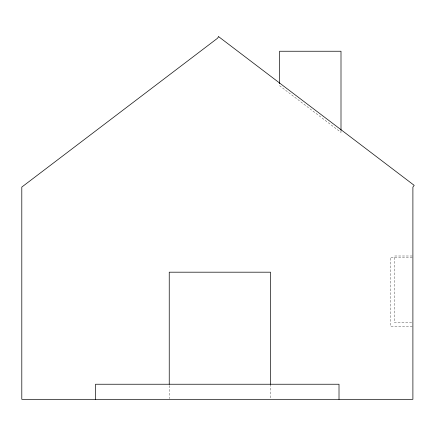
<?xml version="1.0" encoding="UTF-8"?>
<svg xmlns="http://www.w3.org/2000/svg" width="436" height="436" viewBox="0 0 436 436"><rect width="100%" height="100%" fill="white"/><g stroke="black" fill="none" stroke-linecap="round" stroke-linejoin="round"><path stroke-width="0.33" stroke-dasharray="2.18 1.64" d="M412.216 255.992L394.58 255.992L394.58 322.787L412.216 322.787M412.233 257.218L390.269 257.218L390.269 326.177L412.233 326.177M341.001 131.056L341.001 132.413L279.59 85.718L279.59 84.366M270.516 384.236L270.516 398.668M169.239 385.549L169.239 398.668"/><path stroke-width="0.65" d="M341.001 130.38L341.001 51.241L279.59 51.241L279.59 83.69M339.012 399.322L339.012 384.236L95.522 384.236L95.522 399.322M270.516 384.236L270.516 272.189L169.239 272.189L169.239 384.236M218.654 36.678L217.346 38.395L21.8 187.077L21.8 399.322L412.897 399.322L412.897 187.077L414.2 185.36L218.654 36.678"/></g></svg>
